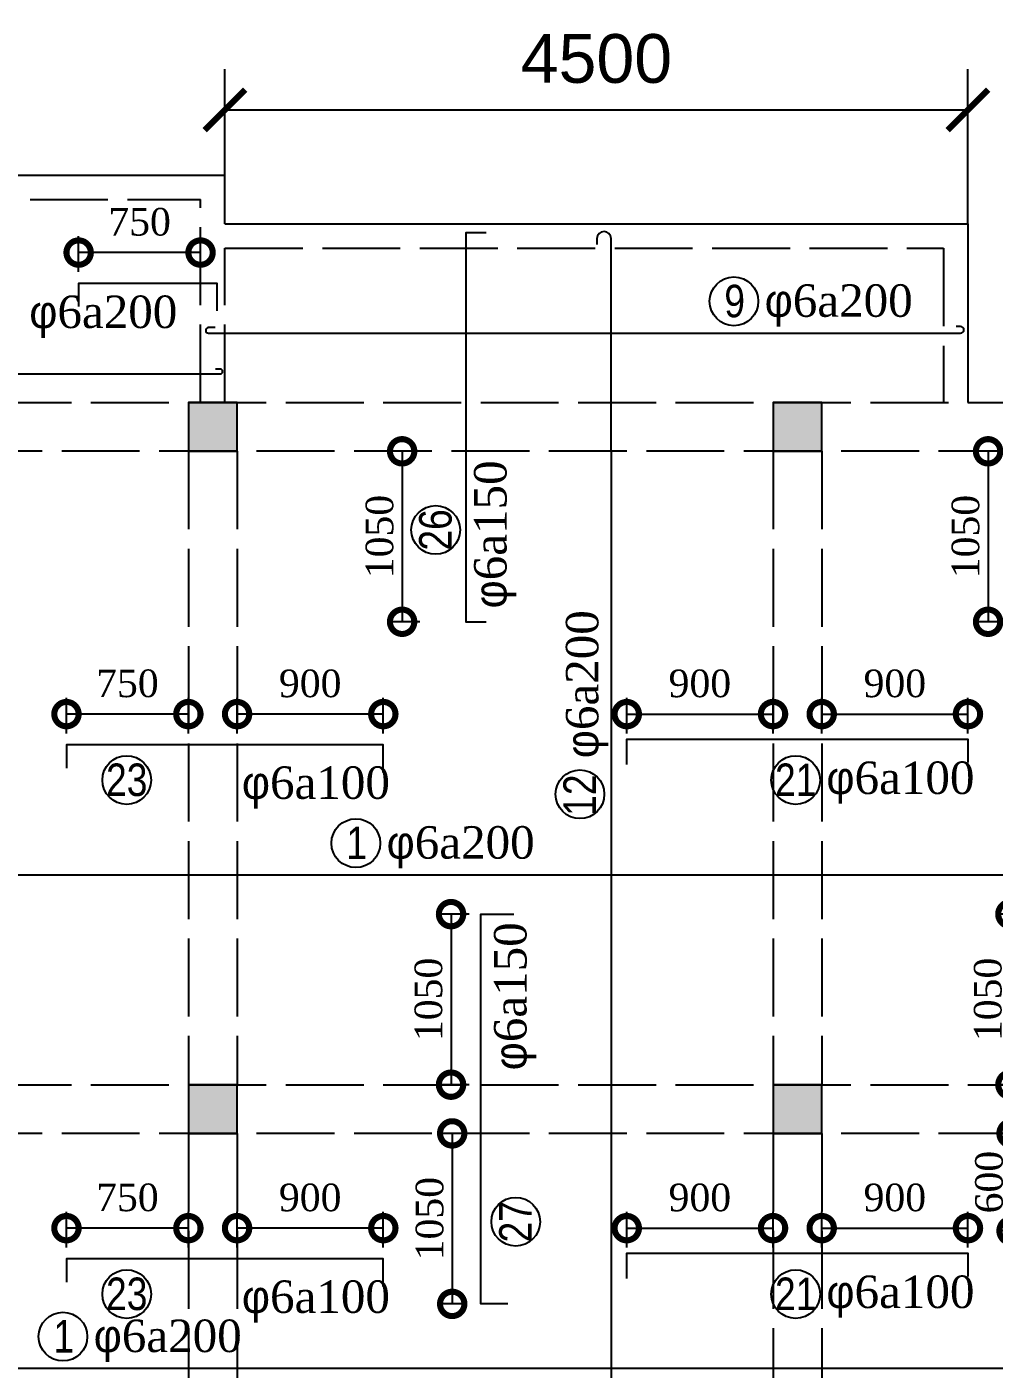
# Model space of a CAD drawing. Extents: x -105064 to -20964, y -943 to 58457.
# Drawn here: x -87290 to -81334, y 45981 to 54246 of the extents above; entities that cross this region are included whole.
import ezdxf

# ---------------------------------------------------------------- set-up
doc = ezdxf.new("R2010")
doc.units = 0
doc.header["$LTSCALE"] = 40
doc.linetypes.add('ACAD_ISO02W100', pattern=[15, 12, -3])
doc.layers.get('0').update_dxf_attribs({"linetype": 'CONTINUOUS'})
doc.layers.get('DEFPOINTS').update_dxf_attribs({"linetype": 'CONTINUOUS'})
for name, color, linetype in [('COT', 3, 'CONTINUOUS'), ('KTHUOT', 6, 'CONTINUOUS'), ('MANH', 2, 'CONTINUOUS'), ('TEXT', 7, 'CONTINUOUS'), ('THEP', 1, 'CONTINUOUS')]:
    doc.layers.add(name, color=color, linetype=linetype)
doc.styles.add('DIM-NEW', font='')
doc.styles.add('VNI-HELVE', font='')
doc.styles.add('VNI-TIMES', font='')
doc.styles.get('DIM-NEW').set_extended_font_data('VNI-Helve-Condense')
doc.styles.get('VNI-HELVE').set_extended_font_data('VNI-Helve')
doc.styles.get('VNI-TIMES').set_extended_font_data('VNI-Times')
doc.dimstyles.new('D1', dxfattribs={"dimscale": 0, "dimtxt": 300, "dimasz": 250, "dimexe": 250, "dimexo": 0, "dimgap": 160, "dimtad": 1, "dimdec": 0, "dimdsep": 46, "dimtxsty": 'VNI-HELVE', "dimblk1": 'ARCHTICK', "dimblk2": 'ARCHTICK', "dimsah": 1, "dimcen": 2.5, "dimclrd": 6, "dimclre": 6, "dimclrt": 6, "dimadec": 0, "dimazin": 0, "dimtfac": 1, "dimtdec": 0, "dimtmove": 0, "dimatfit": 3, "dimldrblk": 'ARCHTICK', "dimfxl": 1, "dimtolj": 1, "dimtzin": 0, "dimarcsym": 0})

# ---------------------------------------------------------------- blocks, each defined once
blk = doc.blocks.new('_DotSmall')
at = {"color": 0, "linetype": 'ByBlock', "const_width": 0.5}
blk.add_lwpolyline([(-0.0625, 0, 1), (0.0625, 0, 1)], format="xyb", close=True, dxfattribs=at)
blk = doc.blocks.new('*D43')
at = {"layer": 'DEFPOINTS', "color": 0, "linetype": 'Continuous', "transparency": 16777216}
for p in [(-87046.3, 50014.2), (-87046.3, 49824.5), (-86295.8, 49824.5)]:
    blk.add_point(p, dxfattribs=at)
at = {"layer": 'KTHUOT', "color": 9, "linetype": 'Continuous', "lineweight": -2, "transparency": 16777216}
for p, q in [((-87046.3, 49894.5), (-87046.3, 50114.2)), ((-86295.8, 49894.5), (-86295.8, 50114.2)), ((-86295.8, 50014.2), (-87046.3, 50014.2))]:
    blk.add_line(p, q, dxfattribs=at)
at = {"layer": 'KTHUOT', "color": 9, "linetype": 'Continuous', "lineweight": -2, "transparency": 16777216, "xscale": 300, "yscale": 300, "zscale": 300, "rotation": 180}
blk.add_blockref('_DotSmall', (-87046.3, 50014.2), dxfattribs=at)
at = {"layer": 'KTHUOT', "color": 9, "linetype": 'Continuous', "lineweight": -2, "transparency": 16777216, "xscale": 300, "yscale": 300, "zscale": 300}
blk.add_blockref('_DotSmall', (-86295.8, 50014.2), dxfattribs=at)
at = {"layer": 'KTHUOT', "color": 7, "linetype": 'Continuous', "transparency": 16777216, "insert": (-86671.1, 50202.6), "char_height": 170, "attachment_point": 5, "style": 'VNI-TIMES'}
blk.add_mtext('\\A1;750', dxfattribs=at)
blk = doc.blocks.new('_ARCHTICK')
at = {"color": 0, "linetype": 'ByBlock', "const_width": 0.15}
blk.add_lwpolyline([(-0.5, -0.5), (0.5, 0.5)], dxfattribs=at)
blk = doc.blocks.new('*D44')
at = {"layer": 'DEFPOINTS', "color": 0, "linetype": 'Continuous', "transparency": 16777216}
for p in [(-85995.8, 50014.2), (-85995.8, 49824.5), (-85095.4, 49824.5)]:
    blk.add_point(p, dxfattribs=at)
at = {"layer": 'KTHUOT', "color": 9, "linetype": 'Continuous', "lineweight": -2, "transparency": 16777216}
for p, q in [((-85995.8, 49894.5), (-85995.8, 50114.2)), ((-85095.4, 49894.5), (-85095.4, 50114.2)), ((-85095.4, 50014.2), (-85995.8, 50014.2))]:
    blk.add_line(p, q, dxfattribs=at)
at = {"layer": 'KTHUOT', "color": 9, "linetype": 'Continuous', "lineweight": -2, "transparency": 16777216, "xscale": 300, "yscale": 300, "zscale": 300, "rotation": 180}
blk.add_blockref('_DotSmall', (-85995.8, 50014.2), dxfattribs=at)
at = {"layer": 'KTHUOT', "color": 9, "linetype": 'Continuous', "lineweight": -2, "transparency": 16777216, "xscale": 300, "yscale": 300, "zscale": 300}
blk.add_blockref('_DotSmall', (-85095.4, 50014.2), dxfattribs=at)
at = {"layer": 'KTHUOT', "color": 7, "linetype": 'Continuous', "transparency": 16777216, "insert": (-85545.6, 50202.2), "char_height": 170, "attachment_point": 5, "style": 'VNI-TIMES'}
blk.add_mtext('\\A1;900', dxfattribs=at)
blk = doc.blocks.new('*D46')
at = {"layer": 'DEFPOINTS', "color": 0, "linetype": 'Continuous', "transparency": 16777216}
for p in [(-82695.8, 50014.2), (-83596.3, 49824.5), (-82695.8, 49824.5)]:
    blk.add_point(p, dxfattribs=at)
at = {"layer": 'KTHUOT', "color": 9, "linetype": 'Continuous', "lineweight": -2, "transparency": 16777216}
for p, q in [((-83596.3, 49894.5), (-83596.3, 50114.2)), ((-82695.8, 49894.5), (-82695.8, 50114.2)), ((-83596.3, 50014.2), (-82695.8, 50014.2))]:
    blk.add_line(p, q, dxfattribs=at)
at = {"layer": 'KTHUOT', "color": 9, "linetype": 'Continuous', "lineweight": -2, "transparency": 16777216, "xscale": 300, "yscale": 300, "zscale": 300, "rotation": 180}
blk.add_blockref('_DotSmall', (-83596.3, 50014.2), dxfattribs=at)
at = {"layer": 'KTHUOT', "color": 9, "linetype": 'Continuous', "lineweight": -2, "transparency": 16777216, "xscale": 300, "yscale": 300, "zscale": 300}
blk.add_blockref('_DotSmall', (-82695.8, 50014.2), dxfattribs=at)
at = {"layer": 'KTHUOT', "color": 7, "linetype": 'Continuous', "transparency": 16777216, "insert": (-83146.1, 50202.2), "char_height": 170, "attachment_point": 5, "style": 'VNI-TIMES'}
blk.add_mtext('\\A1;900', dxfattribs=at)
blk = doc.blocks.new('*D45')
at = {"layer": 'DEFPOINTS', "color": 0, "linetype": 'Continuous', "transparency": 16777216}
for p in [(-81495.4, 50014.2), (-82395.8, 49824.5), (-81495.4, 49824.5)]:
    blk.add_point(p, dxfattribs=at)
at = {"layer": 'KTHUOT', "color": 9, "linetype": 'Continuous', "lineweight": -2, "transparency": 16777216}
for p, q in [((-82395.8, 49894.5), (-82395.8, 50114.2)), ((-81495.4, 49894.5), (-81495.4, 50114.2)), ((-82395.8, 50014.2), (-81495.4, 50014.2))]:
    blk.add_line(p, q, dxfattribs=at)
at = {"layer": 'KTHUOT', "color": 9, "linetype": 'Continuous', "lineweight": -2, "transparency": 16777216, "xscale": 300, "yscale": 300, "zscale": 300, "rotation": 180}
blk.add_blockref('_DotSmall', (-82395.8, 50014.2), dxfattribs=at)
at = {"layer": 'KTHUOT', "color": 9, "linetype": 'Continuous', "lineweight": -2, "transparency": 16777216, "xscale": 300, "yscale": 300, "zscale": 300}
blk.add_blockref('_DotSmall', (-81495.4, 50014.2), dxfattribs=at)
at = {"layer": 'KTHUOT', "color": 7, "linetype": 'Continuous', "transparency": 16777216, "insert": (-81945.6, 50202.2), "char_height": 170, "attachment_point": 5, "style": 'VNI-TIMES'}
blk.add_mtext('\\A1;900', dxfattribs=at)
blk = doc.blocks.new('*D35')
at = {"layer": 'DEFPOINTS', "color": 0, "linetype": 'Continuous', "transparency": 16777216}
for p in [(-81495.8, 53735.1), (-86070.8, 53032.4), (-81495.8, 53032.4)]:
    blk.add_point(p, dxfattribs=at)
at = {"layer": 'KTHUOT', "color": 6, "linetype": 'Continuous', "lineweight": -2, "transparency": 16777216}
for p, q in [((-86070.8, 53032.4), (-86070.8, 53985.1)), ((-81495.8, 53032.4), (-81495.8, 53985.1)), ((-86070.8, 53735.1), (-81495.8, 53735.1))]:
    blk.add_line(p, q, dxfattribs=at)
at = {"layer": 'KTHUOT', "color": 6, "linetype": 'Continuous', "lineweight": -2, "transparency": 16777216, "xscale": 250, "yscale": 250, "zscale": 250, "rotation": 180}
blk.add_blockref('_ARCHTICK', (-86070.8, 53735.1), dxfattribs=at)
at = {"layer": 'KTHUOT', "color": 6, "linetype": 'Continuous', "lineweight": -2, "transparency": 16777216, "xscale": 250, "yscale": 250, "zscale": 250}
blk.add_blockref('_ARCHTICK', (-81495.8, 53735.1), dxfattribs=at)
at = {"layer": 'KTHUOT', "color": 6, "linetype": 'Continuous', "transparency": 16777216, "insert": (-83783.3, 54049.3), "char_height": 300, "attachment_point": 5, "style": 'VNI-HELVE'}
blk.add_mtext('\\A1;4500', dxfattribs=at)
blk = doc.blocks.new('*D80')
at = {"layer": 'DEFPOINTS', "color": 0, "linetype": 'Continuous', "transparency": 16777216}
for p in [(-81495.4, 46848.9), (-82395.8, 46659.3), (-81495.4, 46659.3)]:
    blk.add_point(p, dxfattribs=at)
at = {"layer": 'KTHUOT', "color": 9, "linetype": 'Continuous', "lineweight": -2, "transparency": 16777216}
for p, q in [((-82395.8, 46729.3), (-82395.8, 46948.9)), ((-81495.4, 46729.3), (-81495.4, 46948.9)), ((-82395.8, 46848.9), (-81495.4, 46848.9))]:
    blk.add_line(p, q, dxfattribs=at)
at = {"layer": 'KTHUOT', "color": 9, "linetype": 'Continuous', "lineweight": -2, "transparency": 16777216, "xscale": 300, "yscale": 300, "zscale": 300, "rotation": 180}
blk.add_blockref('_DotSmall', (-82395.8, 46848.9), dxfattribs=at)
at = {"layer": 'KTHUOT', "color": 9, "linetype": 'Continuous', "lineweight": -2, "transparency": 16777216, "xscale": 300, "yscale": 300, "zscale": 300}
blk.add_blockref('_DotSmall', (-81495.4, 46848.9), dxfattribs=at)
at = {"layer": 'KTHUOT', "color": 7, "linetype": 'Continuous', "transparency": 16777216, "insert": (-81945.6, 47036.9), "char_height": 170, "attachment_point": 5, "style": 'VNI-TIMES'}
blk.add_mtext('\\A1;900', dxfattribs=at)
blk = doc.blocks.new('*D79')
at = {"layer": 'DEFPOINTS', "color": 0, "linetype": 'Continuous', "transparency": 16777216}
for p in [(-82695.8, 46848.9), (-83596.3, 46659.3), (-82695.8, 46659.3)]:
    blk.add_point(p, dxfattribs=at)
at = {"layer": 'KTHUOT', "color": 9, "linetype": 'Continuous', "lineweight": -2, "transparency": 16777216}
for p, q in [((-83596.3, 46729.3), (-83596.3, 46948.9)), ((-82695.8, 46729.3), (-82695.8, 46948.9)), ((-83596.3, 46848.9), (-82695.8, 46848.9))]:
    blk.add_line(p, q, dxfattribs=at)
at = {"layer": 'KTHUOT', "color": 9, "linetype": 'Continuous', "lineweight": -2, "transparency": 16777216, "xscale": 300, "yscale": 300, "zscale": 300, "rotation": 180}
blk.add_blockref('_DotSmall', (-83596.3, 46848.9), dxfattribs=at)
at = {"layer": 'KTHUOT', "color": 9, "linetype": 'Continuous', "lineweight": -2, "transparency": 16777216, "xscale": 300, "yscale": 300, "zscale": 300}
blk.add_blockref('_DotSmall', (-82695.8, 46848.9), dxfattribs=at)
at = {"layer": 'KTHUOT', "color": 7, "linetype": 'Continuous', "transparency": 16777216, "insert": (-83146.1, 47036.9), "char_height": 170, "attachment_point": 5, "style": 'VNI-TIMES'}
blk.add_mtext('\\A1;900', dxfattribs=at)
blk = doc.blocks.new('*D78')
at = {"layer": 'DEFPOINTS', "color": 0, "linetype": 'Continuous', "transparency": 16777216}
for p in [(-85995.8, 46848.9), (-85995.8, 46659.3), (-85095.4, 46659.3)]:
    blk.add_point(p, dxfattribs=at)
at = {"layer": 'KTHUOT', "color": 9, "linetype": 'Continuous', "lineweight": -2, "transparency": 16777216}
for p, q in [((-85995.8, 46729.3), (-85995.8, 46948.9)), ((-85095.4, 46729.3), (-85095.4, 46948.9)), ((-85095.4, 46848.9), (-85995.8, 46848.9))]:
    blk.add_line(p, q, dxfattribs=at)
at = {"layer": 'KTHUOT', "color": 9, "linetype": 'Continuous', "lineweight": -2, "transparency": 16777216, "xscale": 300, "yscale": 300, "zscale": 300, "rotation": 180}
blk.add_blockref('_DotSmall', (-85995.8, 46848.9), dxfattribs=at)
at = {"layer": 'KTHUOT', "color": 9, "linetype": 'Continuous', "lineweight": -2, "transparency": 16777216, "xscale": 300, "yscale": 300, "zscale": 300}
blk.add_blockref('_DotSmall', (-85095.4, 46848.9), dxfattribs=at)
at = {"layer": 'KTHUOT', "color": 7, "linetype": 'Continuous', "transparency": 16777216, "insert": (-85545.6, 47036.9), "char_height": 170, "attachment_point": 5, "style": 'VNI-TIMES'}
blk.add_mtext('\\A1;900', dxfattribs=at)
blk = doc.blocks.new('*D77')
at = {"layer": 'DEFPOINTS', "color": 0, "linetype": 'Continuous', "transparency": 16777216}
for p in [(-87046.3, 46848.9), (-87046.3, 46659.3), (-86295.8, 46659.3)]:
    blk.add_point(p, dxfattribs=at)
at = {"layer": 'KTHUOT', "color": 9, "linetype": 'Continuous', "lineweight": -2, "transparency": 16777216}
for p, q in [((-87046.3, 46729.3), (-87046.3, 46948.9)), ((-86295.8, 46729.3), (-86295.8, 46948.9)), ((-86295.8, 46848.9), (-87046.3, 46848.9))]:
    blk.add_line(p, q, dxfattribs=at)
at = {"layer": 'KTHUOT', "color": 9, "linetype": 'Continuous', "lineweight": -2, "transparency": 16777216, "xscale": 300, "yscale": 300, "zscale": 300, "rotation": 180}
blk.add_blockref('_DotSmall', (-87046.3, 46848.9), dxfattribs=at)
at = {"layer": 'KTHUOT', "color": 9, "linetype": 'Continuous', "lineweight": -2, "transparency": 16777216, "xscale": 300, "yscale": 300, "zscale": 300}
blk.add_blockref('_DotSmall', (-86295.8, 46848.9), dxfattribs=at)
at = {"layer": 'KTHUOT', "color": 7, "linetype": 'Continuous', "transparency": 16777216, "insert": (-86671.1, 47037.3), "char_height": 170, "attachment_point": 5, "style": 'VNI-TIMES'}
blk.add_mtext('\\A1;750', dxfattribs=at)
blk = doc.blocks.new('*D284')
at = {"layer": 'DEFPOINTS', "color": 0, "linetype": 'Continuous', "transparency": 16777216}
for p in [(-84799.6, 51632.4), (-84979.5, 50582.7), (-84799.6, 50582.7)]:
    blk.add_point(p, dxfattribs=at)
at = {"layer": 'KTHUOT', "color": 9, "linetype": 'Continuous', "lineweight": -2, "transparency": 16777216}
for p, q in [((-84869.6, 51632.4), (-85049.5, 51632.4)), ((-84979.5, 51632.4), (-84979.5, 50582.7)), ((-84869.6, 50582.7), (-85049.5, 50582.7))]:
    blk.add_line(p, q, dxfattribs=at)
at = {"layer": 'KTHUOT', "color": 9, "linetype": 'Continuous', "lineweight": -2, "transparency": 16777216, "xscale": 300, "yscale": 300, "zscale": 300}
for p, rotation in [((-84979.5, 51632.4), 90), ((-84979.5, 50582.7), 270)]:
    blk.add_blockref('_DotSmall', p, dxfattribs=dict(at, rotation=rotation))
at = {"layer": 'KTHUOT', "color": 7, "linetype": 'Continuous', "transparency": 16777216, "insert": (-85117.9, 51107.6), "char_height": 170, "attachment_point": 5, "rotation": 90, "style": 'VNI-TIMES'}
blk.add_mtext('\\A1;1050', dxfattribs=at)
blk = doc.blocks.new('*D291')
at = {"layer": 'DEFPOINTS', "color": 0, "linetype": 'Continuous', "transparency": 16777216}
for p in [(-81191.5, 51632.4), (-81371.4, 50582.7), (-81191.5, 50582.7)]:
    blk.add_point(p, dxfattribs=at)
at = {"layer": 'KTHUOT', "color": 9, "linetype": 'Continuous', "lineweight": -2, "transparency": 16777216}
for p, q in [((-81261.5, 51632.4), (-81441.4, 51632.4)), ((-81371.4, 51632.4), (-81371.4, 50582.7)), ((-81261.5, 50582.7), (-81441.4, 50582.7))]:
    blk.add_line(p, q, dxfattribs=at)
at = {"layer": 'KTHUOT', "color": 9, "linetype": 'Continuous', "lineweight": -2, "transparency": 16777216, "xscale": 300, "yscale": 300, "zscale": 300}
for p, rotation in [((-81371.4, 51632.4), 90), ((-81371.4, 50582.7), 270)]:
    blk.add_blockref('_DotSmall', p, dxfattribs=dict(at, rotation=rotation))
at = {"layer": 'KTHUOT', "color": 7, "linetype": 'Continuous', "transparency": 16777216, "insert": (-81509.8, 51107.6), "char_height": 170, "attachment_point": 5, "rotation": 90, "style": 'VNI-TIMES'}
blk.add_mtext('\\A1;1050', dxfattribs=at)
blk = doc.blocks.new('*D298')
at = {"layer": 'DEFPOINTS', "color": 0, "linetype": 'Continuous', "transparency": 16777216}
for p in [(-84495.8, 48782.5), (-84678.3, 47732.4), (-84495.8, 47732.4)]:
    blk.add_point(p, dxfattribs=at)
at = {"layer": 'KTHUOT', "color": 9, "linetype": 'Continuous', "lineweight": -2, "transparency": 16777216}
for p, q in [((-84565.8, 48782.5), (-84748.3, 48782.5)), ((-84678.3, 48782.5), (-84678.3, 47732.4)), ((-84565.8, 47732.4), (-84748.3, 47732.4))]:
    blk.add_line(p, q, dxfattribs=at)
at = {"layer": 'KTHUOT', "color": 9, "linetype": 'Continuous', "lineweight": -2, "transparency": 16777216, "xscale": 300, "yscale": 300, "zscale": 300}
for p, rotation in [((-84678.3, 48782.5), 90), ((-84678.3, 47732.4), 270)]:
    blk.add_blockref('_DotSmall', p, dxfattribs=dict(at, rotation=rotation))
at = {"layer": 'KTHUOT', "color": 7, "linetype": 'Continuous', "transparency": 16777216, "insert": (-84816.7, 48257.5), "char_height": 170, "attachment_point": 5, "rotation": 90, "style": 'VNI-TIMES'}
blk.add_mtext('\\A1;1050', dxfattribs=at)
blk = doc.blocks.new('*D299')
at = {"layer": 'DEFPOINTS', "color": 0, "linetype": 'Continuous', "transparency": 16777216}
for p in [(-84538.3, 47432.4), (-84671.2, 46382.5), (-84538.3, 46382.5)]:
    blk.add_point(p, dxfattribs=at)
at = {"layer": 'KTHUOT', "color": 9, "linetype": 'Continuous', "lineweight": -2, "transparency": 16777216}
for p, q in [((-84608.3, 47432.4), (-84741.2, 47432.4)), ((-84671.2, 47432.4), (-84671.2, 46382.5)), ((-84608.3, 46382.5), (-84741.2, 46382.5))]:
    blk.add_line(p, q, dxfattribs=at)
at = {"layer": 'KTHUOT', "color": 9, "linetype": 'Continuous', "lineweight": -2, "transparency": 16777216, "xscale": 300, "yscale": 300, "zscale": 300}
for p, rotation in [((-84671.2, 47432.4), 90), ((-84671.2, 46382.5), 270)]:
    blk.add_blockref('_DotSmall', p, dxfattribs=dict(at, rotation=rotation))
at = {"layer": 'KTHUOT', "color": 7, "linetype": 'Continuous', "transparency": 16777216, "insert": (-84809.6, 46907.5), "char_height": 170, "attachment_point": 5, "rotation": 90, "style": 'VNI-TIMES'}
blk.add_mtext('\\A1;1050', dxfattribs=at)
blk = doc.blocks.new('*D318')
at = {"layer": 'DEFPOINTS', "color": 0, "linetype": 'Continuous', "transparency": 16777216}
for p in [(-81051.5, 48782.5), (-81234, 47732.4), (-81051.5, 47732.4)]:
    blk.add_point(p, dxfattribs=at)
at = {"layer": 'KTHUOT', "color": 9, "linetype": 'Continuous', "lineweight": -2, "transparency": 16777216}
for p, q in [((-81121.5, 48782.5), (-81304, 48782.5)), ((-81234, 48782.5), (-81234, 47732.4)), ((-81121.5, 47732.4), (-81304, 47732.4))]:
    blk.add_line(p, q, dxfattribs=at)
at = {"layer": 'KTHUOT', "color": 9, "linetype": 'Continuous', "lineweight": -2, "transparency": 16777216, "xscale": 300, "yscale": 300, "zscale": 300}
for p, rotation in [((-81234, 48782.5), 90), ((-81234, 47732.4), 270)]:
    blk.add_blockref('_DotSmall', p, dxfattribs=dict(at, rotation=rotation))
at = {"layer": 'KTHUOT', "color": 7, "linetype": 'Continuous', "transparency": 16777216, "insert": (-81372.4, 48257.5), "char_height": 170, "attachment_point": 5, "rotation": 90, "style": 'VNI-TIMES'}
blk.add_mtext('\\A1;1050', dxfattribs=at)
blk = doc.blocks.new('*D319')
at = {"layer": 'DEFPOINTS', "color": 0, "linetype": 'Continuous', "transparency": 16777216}
for p in [(-81094, 47432.4), (-81226.9, 46832.5), (-81094, 46832.5)]:
    blk.add_point(p, dxfattribs=at)
at = {"layer": 'KTHUOT', "color": 9, "linetype": 'Continuous', "lineweight": -2, "transparency": 16777216}
for p, q in [((-81164, 47432.4), (-81296.9, 47432.4)), ((-81226.9, 47432.4), (-81226.9, 46832.5)), ((-81164, 46832.5), (-81296.9, 46832.5))]:
    blk.add_line(p, q, dxfattribs=at)
at = {"layer": 'KTHUOT', "color": 9, "linetype": 'Continuous', "lineweight": -2, "transparency": 16777216, "xscale": 300, "yscale": 300, "zscale": 300}
for p, rotation in [((-81226.9, 47432.4), 90), ((-81226.9, 46832.5), 270)]:
    blk.add_blockref('_DotSmall', p, dxfattribs=dict(at, rotation=rotation))
at = {"layer": 'KTHUOT', "color": 7, "linetype": 'Continuous', "transparency": 16777216, "insert": (-81364.9, 47132.5), "char_height": 170, "attachment_point": 5, "rotation": 90, "style": 'VNI-TIMES'}
blk.add_mtext('\\A1;600', dxfattribs=at)
blk = doc.blocks.new('*D483')
at = {"layer": 'DEFPOINTS', "color": 0, "linetype": 'Continuous', "transparency": 16777216}
for p in [(-86971.3, 52856.3), (-86971.3, 52666.7), (-86220.8, 52666.7)]:
    blk.add_point(p, dxfattribs=at)
at = {"layer": 'KTHUOT', "color": 9, "linetype": 'Continuous', "lineweight": -2, "transparency": 16777216}
for p, q in [((-86971.3, 52736.7), (-86971.3, 52956.3)), ((-86220.8, 52736.7), (-86220.8, 52956.3)), ((-86220.8, 52856.3), (-86971.3, 52856.3))]:
    blk.add_line(p, q, dxfattribs=at)
at = {"layer": 'KTHUOT', "color": 9, "linetype": 'Continuous', "lineweight": -2, "transparency": 16777216, "xscale": 300, "yscale": 300, "zscale": 300, "rotation": 180}
blk.add_blockref('_DotSmall', (-86971.3, 52856.3), dxfattribs=at)
at = {"layer": 'KTHUOT', "color": 9, "linetype": 'Continuous', "lineweight": -2, "transparency": 16777216, "xscale": 300, "yscale": 300, "zscale": 300}
blk.add_blockref('_DotSmall', (-86220.8, 52856.3), dxfattribs=at)
at = {"layer": 'KTHUOT', "color": 7, "linetype": 'Continuous', "transparency": 16777216, "insert": (-86596.1, 53044.7), "char_height": 170, "attachment_point": 5, "style": 'VNI-TIMES'}
blk.add_mtext('\\A1;750', dxfattribs=at)

msp = doc.modelspace()

# ---------------------------------------------------------------- linework, layer by layer
at = {"layer": 'COT'}
for points in [[(-86295.8, 51632.4), (-85995.8, 51632.4), (-85995.8, 51932.4), (-86295.8, 51932.4)], [(-82695.8, 51632.4), (-82395.8, 51632.4), (-82395.8, 51932.4), (-82695.8, 51932.4)], [(-86295.8, 47432.4), (-85995.8, 47432.4), (-85995.8, 47732.4), (-86295.8, 47732.4)], [(-82695.8, 47432.4), (-82395.8, 47432.4), (-82395.8, 47732.4), (-82695.8, 47732.4)]]:
    msp.add_lwpolyline(points, close=True, dxfattribs=at)
for points in [[(-86295.8, 51632.4), (-85995.8, 51632.4), (-86295.8, 51932.4), (-85995.8, 51932.4)], [(-82695.8, 51632.4), (-82395.8, 51632.4), (-82695.8, 51932.4), (-82395.8, 51932.4)], [(-86295.8, 47432.4), (-85995.8, 47432.4), (-86295.8, 47732.4), (-85995.8, 47732.4)], [(-82695.8, 47432.4), (-82395.8, 47432.4), (-82695.8, 47732.4), (-82395.8, 47732.4)]]:
    msp.add_solid(points, dxfattribs=at)
at = {"layer": 'KTHUOT', "color": 6, "linetype": 'Continuous'}
for centre in [(-82936.6, 52556), (-84772.9, 51148.3), (-86675.5, 49608), (-82556.3, 49608), (-83884.7, 49520.9), (-85264.4, 49219.4), (-84280.1, 46888.3), (-86675.5, 46442.7), (-82556.3, 46442.7), (-87068.2, 46181.2)]:
    msp.add_circle(centre, 150, dxfattribs=at)
at = {"layer": 'MANH', "linetype": 'Continuous'}
for p, q in [((-89295.8, 53332.4), (-86070.8, 53332.4)), ((-86070.8, 53032.4), (-86070.8, 53332.4)), ((-86070.8, 53032.4), (-82395.8, 53032.4)), ((-82395.8, 53032.4), (-81495.8, 53032.4)), ((-81495.8, 53032.4), (-81495.8, 51932.4))]:
    msp.add_line(p, q, dxfattribs=at)
at = {"layer": 'MANH', "linetype": 'ACAD_ISO02W100'}
for p, q in [((-86295.8, 53332.4), (-86070.8, 53332.4)), ((-89070.8, 53182.4), (-86220.8, 53182.4)), ((-86220.8, 51932.4), (-86220.8, 53182.4)), ((-86070.8, 52882.4), (-81645.8, 52882.4)), ((-86070.8, 51932.4), (-86070.8, 52882.4)), ((-82470.8, 52882.4), (-81645.8, 52882.4)), ((-81645.8, 52882.4), (-81645.8, 51932.4)), ((-89295.8, 51932.4), (-86295.8, 51932.4)), ((-86295.8, 51932.4), (-82695.8, 51932.4)), ((-82695.8, 51932.4), (-81495.8, 51932.4)), ((-85995.8, 51632.4), (-88995.8, 51632.4)), ((-86295.8, 51632.4), (-86295.8, 47732.4)), ((-82395.8, 51632.4), (-85995.8, 51632.4)), ((-85995.8, 51632.4), (-85995.8, 47732.4)), ((-82695.8, 51632.4), (-82695.8, 47732.4)), ((-78795.8, 51632.4), (-82395.8, 51632.4)), ((-82395.8, 51632.4), (-82395.8, 47732.4)), ((-89295.8, 47732.4), (-86295.8, 47732.4)), ((-86295.8, 47732.4), (-82695.8, 47732.4)), ((-82695.8, 47732.4), (-79095.8, 47732.4)), ((-85995.8, 47432.4), (-88995.8, 47432.4)), ((-86295.8, 47432.4), (-86295.8, 43532.4)), ((-82395.8, 47432.4), (-85995.8, 47432.4)), ((-85995.8, 47432.4), (-85995.8, 43532.4)), ((-82695.8, 47432.4), (-82695.8, 43532.4)), ((-82395.8, 47432.4), (-82395.8, 43532.4)), ((-78795.8, 47432.4), (-82395.8, 47432.4))]:
    msp.add_line(p, q, dxfattribs=at)
at = {"layer": 'MANH', "color": 2, "linetype": 'Continuous'}
msp.add_lwpolyline([(-81495.8, 51932.4), (-76395.8, 51932.4)], dxfattribs=at)
at = {"layer": 'THEP'}
for points in [[(-83693.1, 51632.4), (-83693.1, 52942.3, 1), (-83779.7, 52942.3), (-83779.7, 52905.8)], [(-86130.4, 52394.2), (-86171.6, 52394.2, 1), (-86171.6, 52359.9), (-81540.8, 52359.9, 1), (-81540.8, 52401.3), (-81568.3, 52401.3)], [(-92134.1, 52144.3), (-92169.4, 52144.3, 1), (-92169.4, 52109.1), (-86100, 52109.1, 1), (-86100, 52138.5), (-86129.4, 52138.5)], [(-83693.1, 51632.4), (-83693.1, 43367.3, -1), (-83764.1, 43367.3), (-83764.1, 43430.5)], [(-71787.3, 49113.6), (-71702.2, 49113.6, -1), (-71702.2, 49023.3), (-71702.2, 49023.3), (-99389.6, 49023.3, -1), (-99389.6, 49108.2), (-99325.5, 49108.2)], [(-71787.3, 46075.4), (-71702.2, 46075.4, -1), (-71702.2, 45985.1), (-71702.2, 45985.1), (-99389.6, 45985.1, -1), (-99389.6, 46070), (-99325.5, 46070)]]:
    msp.add_lwpolyline(points, format="xyb", dxfattribs=at)
for points in [[(-84463, 52977.8), (-84586.5, 52977.8), (-84586.5, 50582.7), (-84463, 50582.7)], [(-86118.9, 52497.7), (-86118.9, 52666.7), (-86971.3, 52666.7), (-86971.3, 52523.7)], [(-83596.5, 49703.6), (-83596.5, 49860.5), (-81496.1, 49860.5), (-81496.1, 49715.7)], [(-85095.4, 49655.6), (-85095.4, 49824.5), (-87046.3, 49824.5), (-87046.3, 49681.6)], [(-84328, 46382.5), (-84495.8, 46382.5), (-84495.8, 48782.5), (-84290.9, 48782.5)], [(-85095.4, 46490.3), (-85095.4, 46659.3), (-87046.3, 46659.3), (-87046.3, 46516.3)], [(-83596.5, 46538.4), (-83596.5, 46695.3), (-81496.1, 46695.3), (-81496.1, 46550.5)]]:
    msp.add_lwpolyline(points, dxfattribs=at)

# ---------------------------------------------------------------- texts
at = {"layer": 'TEXT', "style": 'DIM-NEW'}
for s, p in [('9', (-82995.6, 52457.9)), ('23', (-86802.7, 49509.9)), ('21', (-82683.5, 49509.9)), ('1', (-85323.3, 49121.3)), ('23', (-86802.7, 46344.6)), ('21', (-82683.5, 46344.6)), ('1', (-87127.2, 46083.1))]:
    msp.add_text(s, height=200, dxfattribs=at).set_placement(p)
for s, p in [('26', (-84674.9, 51021)), ('12', (-83786.6, 49387.9)), ('27', (-84182, 46761))]:
    msp.add_text(s, height=200, rotation=90, dxfattribs=at).set_placement(p)
at = {"layer": 'TEXT', "char_height": 200, "width": 982.857, "attachment_point": 1, "style": 'VNI-TIMES'}
for s, insert in [('{\\fSymbol|b0|i0|c2|p16;f}6a200', (-82747.3, 52660.6)), ('{\\fSymbol|b0|i0|c2|p16;f}6a200', (-87275.4, 52591.5)), ('{\\fSymbol|b0|i0|c2|p16;f}6a100\\P ', (-85966.3, 49692.2)), ('{\\fSymbol|b0|i0|c2|p16;f}6a100', (-82367, 49722.3)), ('{\\fSymbol|b0|i0|c2|p16;f}6a200', (-85075.1, 49324.1)), ('{\\fSymbol|b0|i0|c2|p16;f}6a100', (-82367, 46557.1)), ('{\\fSymbol|b0|i0|c2|p16;f}6a100', (-85966.3, 46527)), ('{\\fSymbol|b0|i0|c2|p16;f}6a200', (-86878.9, 46285.9))]:
    msp.add_mtext(s, dxfattribs=dict(at, insert=insert))
at = {"layer": 'TEXT', "char_height": 200, "width": 982.857, "attachment_point": 1, "rotation": 90, "style": 'VNI-TIMES'}
for s, insert in [('{\\fSymbol|b0|i0|c2|p16;f}6a150', (-84536.4, 50664.9)), ('{\\fSymbol|b0|i0|c2|p16;f}6a200', (-83971.1, 49742.4)), ('{\\fSymbol|b0|i0|c2|p16;f}6a150', (-84413.5, 47820.6))]:
    msp.add_mtext(s, dxfattribs=dict(at, insert=insert))

# ---------------------------------------------------------------- dimensions: what is measured, and where the dimension line sits
at = {"layer": 'KTHUOT', "color": 6, "linetype": 'Continuous'}
dim = msp.add_linear_dim(base=(-81495.8, 53735.1), p1=(-86070.8, 53032.4), p2=(-81495.8, 53032.4), text='4500', dimstyle='D1', override={"dimscale": 1}, dxfattribs=at)
dim.commit()
dim.dimension.update_dxf_attribs({"geometry": '*D35', "text_midpoint": (-83783.3, 54049.3)})
for base, p1, p2, angle, override, picture, middle in [((-86971.2719, 52856.3319), (-86220.8347, 52666.6912), (-86971.2719, 52666.6912), 180, {"dimscale": 1, "dimtxt": 170, "dimasz": 300, "dimexe": 100, "dimexo": 70, "dimgap": 100, "dimtxsty": 'VNI-TIMES', "dimblk1": 'DotSmall', "dimblk2": 'DotSmall', "dimclrd": 9, "dimclre": 9, "dimclrt": 7}, '*D483', (-86596.0533, 53044.7369)), ((-84979.5, 50582.7), (-84799.6, 51632.4), (-84799.6, 50582.7), 90, {"dimscale": 1, "dimtxt": 170, "dimasz": 300, "dimexe": 70, "dimexo": 70, "dimgap": 50, "dimtxsty": 'VNI-TIMES', "dimblk1": 'DotSmall', "dimblk2": 'DotSmall', "dimclrd": 9, "dimclre": 9, "dimclrt": 7}, '*D284', (-85117.9, 51107.6)), ((-81371.4, 50582.7), (-81191.5, 51632.4), (-81191.5, 50582.7), 90, {"dimscale": 1, "dimtxt": 170, "dimasz": 300, "dimexe": 70, "dimexo": 70, "dimgap": 50, "dimtxsty": 'VNI-TIMES', "dimblk1": 'DotSmall', "dimblk2": 'DotSmall', "dimclrd": 9, "dimclre": 9, "dimclrt": 7}, '*D291', (-81509.8, 51107.6)), ((-87046.2719, 50014.1607), (-86295.8347, 49824.52), (-87046.2719, 49824.52), 180, {"dimscale": 1, "dimtxt": 170, "dimasz": 300, "dimexe": 100, "dimexo": 70, "dimgap": 100, "dimtxsty": 'VNI-TIMES', "dimblk1": 'DotSmall', "dimblk2": 'DotSmall', "dimclrd": 9, "dimclre": 9, "dimclrt": 7}, '*D43', (-86671.0533, 50202.5657)), ((-85995.8, 50014.2), (-85095.4, 49824.5), (-85995.8, 49824.5), 180, {"dimscale": 1, "dimtxt": 170, "dimasz": 300, "dimexe": 100, "dimexo": 70, "dimgap": 100, "dimtxsty": 'VNI-TIMES', "dimblk1": 'DotSmall', "dimblk2": 'DotSmall', "dimclrd": 9, "dimclre": 9, "dimclrt": 7}, '*D44', (-85545.6, 50202.2)), ((-84678.3, 47732.4), (-84495.8, 48782.5), (-84495.8, 47732.4), 90, {"dimscale": 1, "dimtxt": 170, "dimasz": 300, "dimexe": 70, "dimexo": 70, "dimgap": 50, "dimtxsty": 'VNI-TIMES', "dimblk1": 'DotSmall', "dimblk2": 'DotSmall', "dimclrd": 9, "dimclre": 9, "dimclrt": 7}, '*D298', (-84816.7, 48257.5)), ((-81234, 47732.4), (-81051.5, 48782.5), (-81051.5, 47732.4), 90, {"dimscale": 1, "dimtxt": 170, "dimasz": 300, "dimexe": 70, "dimexo": 70, "dimgap": 50, "dimtxsty": 'VNI-TIMES', "dimblk1": 'DotSmall', "dimblk2": 'DotSmall', "dimclrd": 9, "dimclre": 9, "dimclrt": 7}, '*D318', (-81372.4, 48257.5)), ((-84671.2, 46382.5), (-84538.3, 47432.4), (-84538.3, 46382.5), 90, {"dimscale": 1, "dimtxt": 170, "dimasz": 300, "dimexe": 70, "dimexo": 70, "dimgap": 50, "dimtxsty": 'VNI-TIMES', "dimblk1": 'DotSmall', "dimblk2": 'DotSmall', "dimclrd": 9, "dimclre": 9, "dimclrt": 7}, '*D299', (-84809.6, 46907.5)), ((-81226.9, 46832.5), (-81094, 47432.4), (-81094, 46832.5), 90, {"dimscale": 1, "dimtxt": 170, "dimasz": 300, "dimexe": 70, "dimexo": 70, "dimgap": 50, "dimtxsty": 'VNI-TIMES', "dimblk1": 'DotSmall', "dimblk2": 'DotSmall', "dimclrd": 9, "dimclre": 9, "dimclrt": 7}, '*D319', (-81364.9, 47132.5)), ((-87046.2719, 46848.9213), (-86295.8347, 46659.2806), (-87046.2719, 46659.2806), 180, {"dimscale": 1, "dimtxt": 170, "dimasz": 300, "dimexe": 100, "dimexo": 70, "dimgap": 100, "dimtxsty": 'VNI-TIMES', "dimblk1": 'DotSmall', "dimblk2": 'DotSmall', "dimclrd": 9, "dimclre": 9, "dimclrt": 7}, '*D77', (-86671.0533, 47037.3263)), ((-85995.8, 46848.9), (-85095.4, 46659.3), (-85995.8, 46659.3), 180, {"dimscale": 1, "dimtxt": 170, "dimasz": 300, "dimexe": 100, "dimexo": 70, "dimgap": 100, "dimtxsty": 'VNI-TIMES', "dimblk1": 'DotSmall', "dimblk2": 'DotSmall', "dimclrd": 9, "dimclre": 9, "dimclrt": 7}, '*D78', (-85545.6, 47036.9))]:
    dim = msp.add_linear_dim(base=base, p1=p1, p2=p2, angle=angle, dimstyle='D1', override=override, dxfattribs=at)
    dim.commit()
    dim.dimension.update_dxf_attribs({"geometry": picture, "text_midpoint": middle})
for base, p1, p2, picture, middle in [((-82695.8347, 50014.1607), (-83596.2719, 49824.52), (-82695.8347, 49824.52), '*D46', (-83146.0533, 50202.1874)), ((-81495.4, 50014.2), (-82395.8, 49824.5), (-81495.4, 49824.5), '*D45', (-81945.6, 50202.2)), ((-82695.8347, 46848.9213), (-83596.2719, 46659.2806), (-82695.8347, 46659.2806), '*D79', (-83146.0533, 47036.948)), ((-81495.4, 46848.9), (-82395.8, 46659.3), (-81495.4, 46659.3), '*D80', (-81945.6, 47036.9))]:
    dim = msp.add_linear_dim(base=base, p1=p1, p2=p2, dimstyle='D1', override={"dimscale": 1, "dimtxt": 170, "dimasz": 300, "dimexe": 100, "dimexo": 70, "dimgap": 100, "dimtxsty": 'VNI-TIMES', "dimblk1": 'DotSmall', "dimblk2": 'DotSmall', "dimclrd": 9, "dimclre": 9, "dimclrt": 7}, dxfattribs=at)
    dim.commit()
    dim.dimension.update_dxf_attribs({"geometry": picture, "text_midpoint": middle})

doc.saveas('drawing.dxf')
